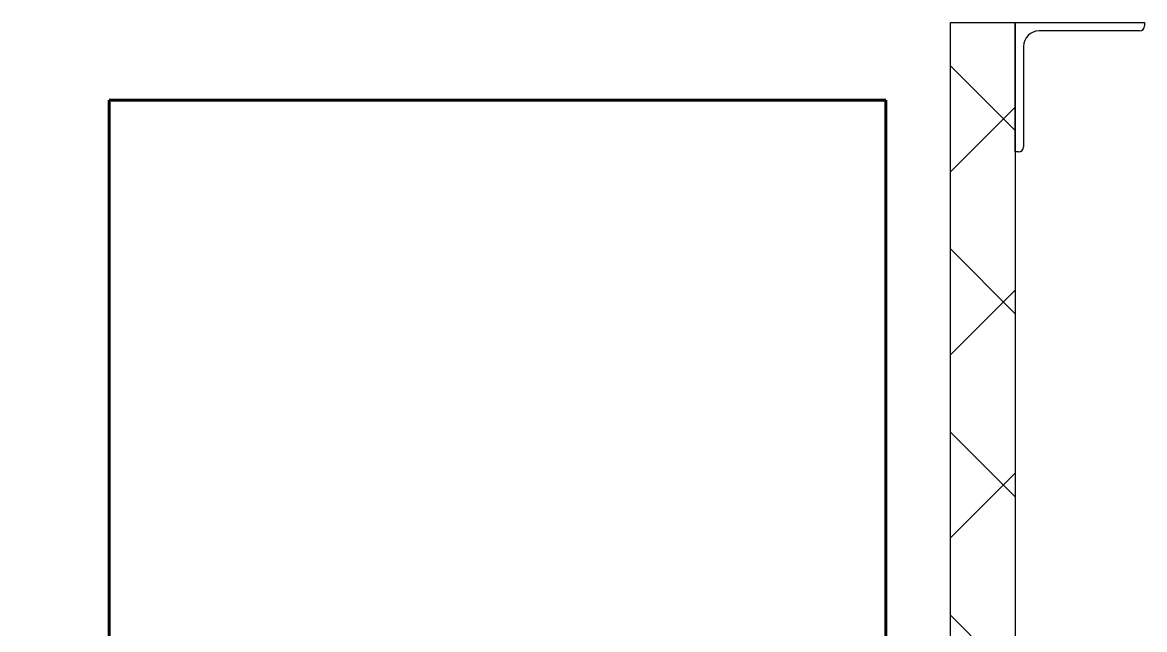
# Model space of a CAD drawing. Header units: millimetres. Extents: x 0 to 1680, y 0 to 594.
# Drawn here: x 426.08 to 443.42, y 518.2 to 527.58 of the extents above; entities that cross this region are included whole.
import ezdxf

# ---------------------------------------------------------------- set-up
doc = ezdxf.new("R2010")
doc.units = ezdxf.units.MM
doc.linetypes.add('K5LT32792', pattern=[0])
doc.linetypes.add('K5LT_BASIC', pattern=[0])
doc.layers.add('Системный слой', color=7, linetype='Continuous')

# ---------------------------------------------------------------- blocks, each defined once
blk = doc.blocks.new('U175')
at = {"layer": 'Системный слой'}
h = blk.add_hatch(dxfattribs=at)
h.set_pattern_fill('', angle=45, style=0, pattern_type=0)
h.set_pattern_definition([(45, (0, 0), (-1.4142136, 1.4142136), []), (135, (0, 0), (-1.4142136, -1.4142136), [])])
h.paths.add_polyline_path([(441.418, 479.877), (441.418, 527.577), (440.418, 527.577), (440.418, 479.877)])
at = {"layer": 'Системный слой', "color": 150, "linetype": 'K5LT_BASIC', "lineweight": 25, "true_color": 0x0080ff}
for p, q in [((440.418, 527.577), (441.418, 527.577)), ((440.418, 479.877), (440.418, 527.577)), ((441.418, 527.577), (441.418, 506.577))]:
    blk.add_line(p, q, dxfattribs=at)
blk = doc.blocks.new('U200')
at = {"layer": 'Системный слой', "color": 5, "linetype": 'K5LT32792', "lineweight": 60, "true_color": 0x0000ff}
for p, q in [((427.418, 526.377), (427.418, 502.377)), ((439.418, 526.377), (427.418, 526.377)), ((439.418, 502.377), (439.418, 526.377))]:
    blk.add_line(p, q, dxfattribs=at)
blk = doc.blocks.new('U1446')
at = {"layer": 'Системный слой', "color": 150, "linetype": 'K5LT_BASIC', "lineweight": 25, "true_color": 0x0080ff}
for p, q in [((441.418, 527.577), (443.418, 527.577)), ((441.418, 525.577), (441.418, 527.577)), ((443.338, 527.447), (441.788, 527.447)), ((443.418, 527.577), (443.418, 527.527)), ((441.548, 527.207), (441.548, 525.657)), ((441.468, 525.577), (441.418, 525.577))]:
    blk.add_line(p, q, dxfattribs=at)
for centre, radius, start, end in [((441.788, 527.207), 0.24, 90, 180), ((443.338, 527.527), 0.08, 270, 0), ((441.468, 525.657), 0.08, 270, 0)]:
    blk.add_arc(centre, radius, start, end, dxfattribs=at)

msp = doc.modelspace()

# ---------------------------------------------------------------- block references
at = {"layer": 'Системный слой'}
for name in ['U175', 'U1446', 'U200']:
    msp.add_blockref(name, (0, 0), dxfattribs=at)

doc.saveas('drawing.dxf')
